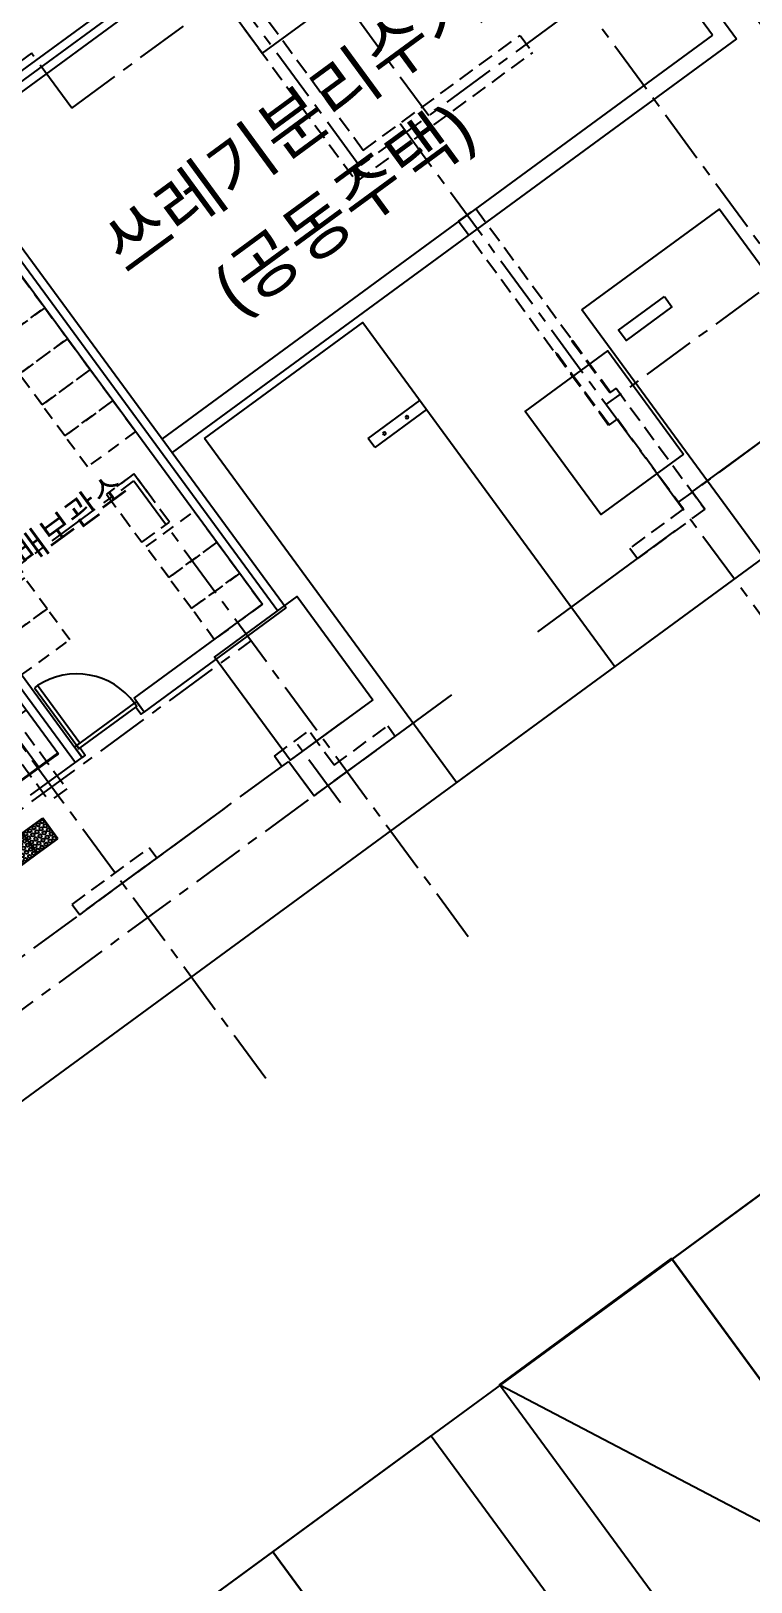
# Model space of a CAD drawing. Header units: millimetres. Extents: x 75184266 to 76346726, y -35077925 to -33679385.
# Drawn here: x 75339091 to 75347528, y -34541739 to -34523554 of the extents above; entities that cross this region are included whole.
import ezdxf
from ezdxf.enums import TextEntityAlignment as Align

# ---------------------------------------------------------------- set-up
doc = ezdxf.new("R2010")
doc.units = ezdxf.units.MM
doc.header["$LTSCALE"] = 50
doc.header["$MEASUREMENT"] = 0
for name, pattern in [('CENTER', [2, 1.25, -0.25, 0.25, -0.25]), ('HIDDEN2', [0.1875, 0.125, -0.0625]), ('XR-지하3층$0$-HID', [2.5, 1.5, -1]), ('XR-지하3층$0$H', [1.3, 0.8, -0.5])]:
    doc.linetypes.add(name, pattern=pattern)
for name, color, linetype in [('CEN', 1, 'CENTER'), ('XR-지하3층$0$1712-PL$0$DOOR', 4, 'CONTINUOUS'), ('XR-지하3층$0$A-주차', 9, 'CONTINUOUS'), ('XR-지하3층$0$CON', 2, 'CONTINUOUS'), ('XR-지하3층$0$XR-지하3층$0$AA-XXXX-SYMB', 7, 'CONTINUOUS'), ('XR-지하3층$0$일반주차', 8, 'CONTINUOUS'), ('XR-지하3층$0$확장형주차', 8, 'CONTINUOUS')]:
    doc.layers.add(name, color=color, linetype=linetype)
doc.layers.add('건축', color=8, linetype='CONTINUOUS', plot=False)
doc.styles.add('XR-지하3층$0$맑은고딕', font='')
doc.styles.get('XR-지하3층$0$맑은고딕').set_extended_font_data('Malgun Gothic')

# ---------------------------------------------------------------- blocks, each defined once
blk = doc.blocks.new('XR-지하3층$0$일반형 주차')
at = {"layer": 'XR-지하3층$0$일반주차'}
for p, q in [((750, 3865), (0, 3865)), ((750, 3735), (750, 3865)), ((0, 3735), (750, 3735))]:
    blk.add_line(p, q, dxfattribs=at)
blk.add_lwpolyline([(2300, 5000), (0, 5000), (0, 0), (2300, 0)], close=True, dxfattribs=at)
for centre in [(238, 3800), (563, 3800)]:
    blk.add_circle(centre, 17.5, dxfattribs=at)
blk = doc.blocks.new('XR-지하3층$0$확장형 주차')
at = {"layer": 'XR-지하3층$0$확장형주차', "color": 7}
for p, q in [((0, 3965), (800, 3965)), ((0, 3835), (800, 3835)), ((800, 3835), (800, 3965))]:
    blk.add_line(p, q, dxfattribs=at)
blk.add_lwpolyline([(2500, 5100), (0, 0)], dxfattribs=at)
blk.add_lwpolyline([(2500, 5091), (0, 5091), (0, -9), (2500, -9)], close=True, dxfattribs=at)
for centre in [(238, 3900), (613, 3900)]:
    blk.add_circle(centre, 17.5, dxfattribs=at)
blk = doc.blocks.new('XR-지하3층$0$1712-PL$0$FSD1000')
at = {"layer": 'XR-지하3층$0$1712-PL$0$DOOR', "color": 9}
for p, q in [((25, -101, 0), (865, -101, 0)), ((40, -146, 0), (850, -146, 0))]:
    blk.add_line(p, q, dxfattribs=at)
at = {"layer": 'XR-지하3층$0$1712-PL$0$DOOR', "elevation": 0}
for points in [[(25, 739), (25, -101), (70, -101), (70, 739)], [(-5, -251), (-5, -101), (25, -101), (25, -146), (40, -146), (40, -251)], [(895, -251), (895, -101), (865, -101), (865, -146), (850, -146), (850, -251)]]:
    blk.add_lwpolyline(points, close=True, dxfattribs=at)
at = {"layer": 'XR-지하3층$0$1712-PL$0$DOOR', "color": 9}
blk.add_arc((25, -101, 0), 840, 360, 86.9291, dxfattribs=at)
blk = doc.blocks.new('XR-지하3층$0$A$C73B52ADF')
at = {"layer": 'XR-지하3층$0$A-주차', "elevation": 0}
for points in [[(-2038, 2466), (-38, 2466), (-38, -1134), (-2038, -1134)], [(-1166, 2021), (-1166, 1871), (-1832, 1871), (-1832, 2021)]]:
    blk.add_lwpolyline(points, close=True, dxfattribs=at)
blk = doc.blocks.new('XR-지하3층$0$XR-지하3층$0$점형블럭')
at = {"layer": 'XR-지하3층$0$XR-지하3층$0$AA-XXXX-SYMB', "color": 9, "ltscale": 5}
for p, q in [((300, 300), (0, 300)), ((0, 300), (0, 0)), ((300, 300), (300, 0)), ((300, 0), (0, 0))]:
    blk.add_line(p, q, dxfattribs=at)
at = {"layer": 'XR-지하3층$0$XR-지하3층$0$AA-XXXX-SYMB', "color": 9, "ltscale": 2}
for centre in [(30, 270), (30, 210), (90, 270), (90, 210), (150, 270), (150, 210), (210, 270), (210, 210), (270, 270), (270, 210), (30, 150), (30, 90), (30, 30), (90, 150), (90, 90), (90, 30), (150, 150), (150, 90), (150, 30), (210, 150), (210, 90), (210, 30), (270, 150), (270, 90), (270, 30)]:
    blk.add_circle(centre, 20, dxfattribs=at)
blk = doc.blocks.new('XR-지하3층$0$XR-지하3층$0$dsfdf')
at = {"layer": 'XR-지하3층$0$XR-지하3층$0$AA-XXXX-SYMB', "extrusion": (0, 0, -1), "zscale": -1, "rotation": 143.631410486732}
for p in [(-593, -805), (-351, -983)]:
    blk.add_blockref('XR-지하3층$0$XR-지하3층$0$점형블럭', p, dxfattribs=at)
blk = doc.blocks.new('XR-지하3층$0$기둥 0620')
at = {"layer": 'XR-지하3층$0$CON', "ltscale": 0.5}
blk.add_lwpolyline([(-600, 0), (600, 0), (600, 1500), (-600, 1500)], close=True, dxfattribs=at)

msp = doc.modelspace()

# ---------------------------------------------------------------- hatches: boundary and pattern name
at = {"layer": '건축', "ltscale": 100}
h = msp.add_hatch(dxfattribs=at)
h.set_pattern_fill('NET', color=256, scale=5000, angle=36.25067)
h.set_pattern_definition([(126.265, (75333937.66, -34531379.7), (-503.93, -369.7), []), (216.265, (75333937.66, -34531379.7), (369.7, -503.93), [])])
h.paths.add_polyline_path([(75339411.6, -34532028.1), (75337033.1, -34533773.1), (75334375.2, -34530140.9), (75335241.5, -34529505.3), (75334629.3, -34528670.8), (75335080.8, -34528339.6), (75334903.4, -34528097.7), (75330408.9, -34531395), (75330347.5, -34531794.4), (75329232.1, -34530273.9), (75334972.8, -34526062.3), (75335919.3, -34527352.4), (75335725.8, -34527494.3), (75335903.2, -34527736.2), (75336137.1, -34527564.7)])

# ---------------------------------------------------------------- linework, layer by layer
at = {"layer": 'CEN', "ltscale": 10}
msp.add_line((75340295.9, -34528829.6, 0), (75344214.4, -34534170.8, 0), dxfattribs=at)
at = {"layer": 'CEN', "ltscale": 10, "elevation": 0}
for points in [[(75349307.5, -34520469.7), (75342945.1, -34525137.4)], [(75348077.3, -34526655.7), (75344022.4, -34521128.5)], [(75342234.1, -34522477.7), (75343751.3, -34524545.9)], [(75341380.5, -34523004.8), (75342945.1, -34525137.4)], [(75339569, -34524457.7), (75340895.4, -34523484.7)], [(75351649.9, -34523662.6), (75345831.7, -34527931)], [(75339095.8, -34523812.7), (75337672.7, -34524856.7)], [(75339569, -34524457.7), (75339095.8, -34523812.7)], [(75343415.4, -34524637.3), (75348241.8, -34531216.2)], [(75352492.8, -34524811.5), (75346674.6, -34529080)], [(75332889.4, -34534263.4), (75340295.9, -34528829.6)], [(75337923.3, -34530489.7), (75341880.2, -34535883.3)], [(75334264.6, -34536138), (75341671.2, -34530704.3)], [(75335092.8, -34537266.8), (75342733.1, -34531661.6)], [(75342717.5, -34532603.7), (75342214.4, -34531918)], [(75335388.5, -34537669.9), (75342907.9, -34532153.4)]]:
    msp.add_lwpolyline(points, dxfattribs=at)
at = {"layer": '건축', "ltscale": 0.5}
for p, q in [((75344607.2, -34519893.3, 0), (75347359.3, -34523644.6, 0)), ((75347078.1, -34523602.9, 0), (75344563.7, -34520173.2, 0)), ((75335643.6, -34526469.4, 0), (75340912.7, -34522603.8, 0)), ((75335761.9, -34526630.7, 0), (75341030.6, -34522765.4, 0)), ((75347078.1, -34523602.9, 0), (75340627.7, -34528335.1, 0)), ((75347359.3, -34523644.6), (75340746, -34528496.4, 0)), ((75337832.6, -34524863.3, 0), (75341802.3, -34530274.3, 0)), ((75338881.2, -34525954.5, 0), (75342081.8, -34530317.2, 0)), ((75336137.1, -34527564.7, 0), (75339411.6, -34532028.1, 0)), ((75336298.3, -34527446.4, 0), (75339691.2, -34532071.1, 0)), ((75340298.5, -34531377.5, 0), (75341802.3, -34530274.3, 0)), ((75340416.8, -34531538.7, 0), (75342081.8, -34530317.2, 0)), ((75340417, -34531539, 0), (75340298.5, -34531377.5, 0)), ((75338968.1, -34532353.5, 0), (75339411.6, -34532028.1, 0)), ((75338968.1, -34532353.5, 0), (75339411.6, -34532028.1, 0)), ((75339086.5, -34532514.7, 0), (75339691.2, -34532071.1, 0)), ((75339086.5, -34532514.7, 0), (75339691.2, -34532071.1, 0)), ((75339371.6, -34532057.5, 0), (75339411.6, -34532028.1, 0))]:
    msp.add_line(p, q, dxfattribs=at)
at = {"layer": '건축', "ltscale": 100}
for p, q in [((75335107.4, -34526986.8, 0), (75341939.4, -34521974.6, 0)), ((75338119.5, -34525085.3, 0), (75341983, -34530351.5, 0)), ((75336217.7, -34527505.5, 0), (75339610.5, -34532130.2, 0))]:
    msp.add_line(p, q, dxfattribs=at)
at = {"layer": '건축', "linetype": 'HIDDEN2', "ltscale": 30}
for p, q in [((75342984, -34524953.8, 0), (75341812.8, -34523357.3, 0)), ((75341587, -34523523, 0), (75342906.1, -34525321, 0)), ((75342984, -34524953.8, 0), (75344822.3, -34523605.1, 0)), ((75342906.1, -34525321, 0), (75344970.2, -34523806.7, 0)), ((75344302.9, -34525635.8, 0), (75345438.6, -34527183.8, 0)), ((75344101.3, -34525783.6, 0), (75345237, -34527331.7, 0)), ((75345946.7, -34527741.2, 0), (75346987.8, -34529160.3, 0)), ((75345962.9, -34528101.4, 0), (75346737.8, -34529157.7, 0)), ((75340096.2, -34528895.5, 0), (75340297.8, -34528747.7, 0)), ((75346737.8, -34529157.7, 0), (75346108.9, -34529619, 0)), ((75346987.8, -34529160.3, 0), (75346197.7, -34529740, 0)), ((75346108.9, -34529619, 0), (75346197.7, -34529740, 0)), ((75338024.1, -34530415.7, 0), (75339508.8, -34532439.5, 0)), ((75337822.5, -34530563.6, 0), (75339307.2, -34532587.4, 0)), ((75341943, -34532055.2, 0), (75342346.1, -34531759.4, 0)), ((75342641.9, -34532162.6, 0), (75343270.8, -34531701.2, 0)), ((75343270.8, -34531701.2, 0), (75343359.5, -34531822.1, 0)), ((75342031.7, -34532176.1, 0), (75341943, -34532055.2, 0)), ((75339572.5, -34533794.3, 0), (75340475.5, -34533131.8, 0)), ((75340564.3, -34533252.7, 0), (75340475.5, -34533131.8, 0)), ((75339661.2, -34533915.2, 0), (75340564.3, -34533252.7, 0)), ((75339572.5, -34533794.3, 0), (75339661.2, -34533915.2, 0))]:
    msp.add_line(p, q, dxfattribs=at)
at = {"layer": '건축'}
for p, q in [((75318295.8, -34551267.9), (75354667.6, -34524602)), ((75327084.6, -34552264.3), (75358215.2, -34529440.9))]:
    msp.add_line(p, q, dxfattribs=at)
at = {"layer": '건축', "linetype": 'HIDDEN2', "ltscale": 30, "elevation": 0}
for points in [[(75344822.3, -34523605.1), (75344970.2, -34523806.7)], [(75344822.3, -34523605.1), (75344970.2, -34523806.7)], [(75344101.3, -34525783.6), (75344302.9, -34525635.8)], [(75345438.6, -34527183.8), (75345430.5, -34527189.7), (75345874.2, -34527794.5), (75345882.2, -34527788.5)], [(75345866.2, -34528172.4), (75345245.1, -34527325.8), (75345237, -34527331.7)], [(75345946.7, -34527741.2), (75345882.2, -34527788.5)], [(75345962.9, -34528101.4), (75345866.2, -34528172.4)], [(75340457.5, -34528965.4), (75340297.8, -34528747.7)], [(75342641.9, -34532162.6), (75342346.1, -34531759.4)], [(75343359.5, -34531822.1), (75342408.1, -34532520.1)], [(75342031.7, -34532176.1), (75342112.3, -34532117)], [(75342112.3, -34532117), (75342408.1, -34532520.1)], [(75339508.8, -34532439.5), (75339307.2, -34532587.4)]]:
    msp.add_lwpolyline(points, dxfattribs=at)
at = {"layer": '건축', "linetype": 'XR-지하3층$0$-HID', "ltscale": 2, "elevation": 0}
for points in [[(75338420.8, -34526850.4), (75338985.1, -34526436.2), (75339251.4, -34526798.9), (75338687.1, -34527213.1)], [(75338687.1, -34527213.1), (75339251.4, -34526798.9), (75339517.7, -34527161.6), (75338953.4, -34527575.9)], [(75338953.4, -34527575.9), (75339517.7, -34527161.6), (75339784, -34527524.4), (75339219.7, -34527938.6)], [(75339219.7, -34527938.6), (75339784, -34527524.4), (75340050.3, -34527887.1), (75339486, -34528301.4)], [(75339486, -34528301.4), (75340050.3, -34527887.1), (75340316.6, -34528249.9), (75339752.3, -34528664.1)], [(75340439.3, -34529599.8), (75341003.6, -34529185.6), (75341269.9, -34529548.3), (75340705.6, -34529962.6)], [(75340705.6, -34529962.6), (75341269.9, -34529548.3), (75341536.2, -34529911.1), (75340971.9, -34530325.3)], [(75340971.9, -34530325.3), (75341536.2, -34529911.1), (75341802.5, -34530273.8), (75341238.2, -34530688.1)], [(75339014.1, -34529964.5), (75338449.5, -34530378.4), (75338715.6, -34530741.3), (75339280.1, -34530327.4)], [(75339279.7, -34530327.8), (75338715.1, -34530741.6), (75338981.2, -34531104.6), (75339545.7, -34530690.7)]]:
    msp.add_lwpolyline(points, close=True, dxfattribs=at)
at = {"layer": '건축', "linetype": 'HIDDEN2', "ltscale": 30, "elevation": 0}
for points in [[(75345882.2, -34527788.5), (75345874.2, -34527794.5), (75345430.5, -34527189.7), (75345438.6, -34527183.8)], [(75345866.2, -34528172.4), (75345858.1, -34528178.3), (75345237, -34527331.7), (75345245.1, -34527325.8)], [(75339975.3, -34528984.3), (75340389.3, -34529548.7), (75340711.9, -34529312.1), (75340297.8, -34528747.7)]]:
    msp.add_lwpolyline(points, close=True, dxfattribs=at)
at = {"layer": '건축', "linetype": 'XR-지하3층$0$-HID', "ltscale": 2, "elevation": 0}
for points in [[(75339746.9, -34527473.8), (75339784, -34527524.4), (75339219.7, -34527938.6), (75339182.5, -34527887.9)], [(75341232.8, -34529497.8), (75341269.9, -34529548.3), (75340705.6, -34529962.6), (75340668.4, -34529911.8)]]:
    msp.add_lwpolyline(points, dxfattribs=at)
at = {"layer": '건축', "linetype": 'XR-지하3층$0$H', "ltscale": 50, "elevation": 0}
msp.add_lwpolyline([(75339443.1, -34545909.5), (75335660.7, -34539019.4), (75334499.2, -34539657.1), (75333505.5, -34537846.9), (75333580.8, -34537805.6), (75336849.3, -34535407.6), (75337121.4, -34535778.5), (75342112.3, -34532117), (75342408.1, -34532520.1), (75346987.8, -34529160.3), (75346839.9, -34528958.7), (75348629.9, -34527645.5)], dxfattribs=at)

# ---------------------------------------------------------------- block references
at = {"layer": '건축', "xscale": -1}
for name, p, rotation in [('XR-지하3층$0$일반형 주차', (75350883.6, -34519440.7), 126.2469333594608), ('XR-지하3층$0$일반형 주차', (75345934, -34531005.1), 36.24693336340453), ('XR-지하3층$0$XR-지하3층$0$dsfdf', (75338393.6, -34532155.6, 0), 72.73717914270141), ('XR-지하3층$0$일반형 주차', (75346602.7, -34537954.6), 216.2469333634046), ('XR-지하3층$0$확장형 주차', (75344586.5, -34539432.8), 216.2469333634046), ('XR-지하3층$0$일반형 주차', (75341925.1, -34541384), 216.2469333634046), ('XR-지하3층$0$일반형 주차', (75340070.2, -34542743.9), 216.2469333634046)]:
    msp.add_blockref(name, p, dxfattribs=dict(at, rotation=rotation))
at = {"layer": '건축', "extrusion": (0, 0, -1), "zscale": -0.9999999999999999, "rotation": 323.7340696020777}
for p in [(-75342283.7, -34523458.3, 0), (-75346252.8, -34528869.6, 0), (-75342612.2, -34531750.2, 0)]:
    msp.add_blockref('XR-지하3층$0$기둥 0620', p, dxfattribs=at)
at = {"layer": '건축'}
for name, p, rotation in [('XR-지하3층$0$A$C73B52ADF', (75348649.2, -34527607.8, 0), 36.24693336002233), ('XR-지하3층$0$1712-PL$0$FSD1000', (75339546.6, -34531865.5, 0), 36.24693762987473)]:
    msp.add_blockref(name, p, dxfattribs=dict(at, rotation=rotation))

# ---------------------------------------------------------------- texts
at = {"layer": '건축', "style": 'XR-지하3층$0$맑은고딕'}
for s, height, p in [('쓰레기분리수거소', 600, (75342467.8, -34524403.6)), ('(공동주택)', 600, (75342751, -34525624.6)), ('택배보관소', 300, (75339388.2, -34529391.2, 0))]:
    msp.add_text(s, height=height, rotation=36.24693, dxfattribs=at).set_placement(p, align=Align.MIDDLE_CENTER)

doc.saveas('drawing.dxf')
